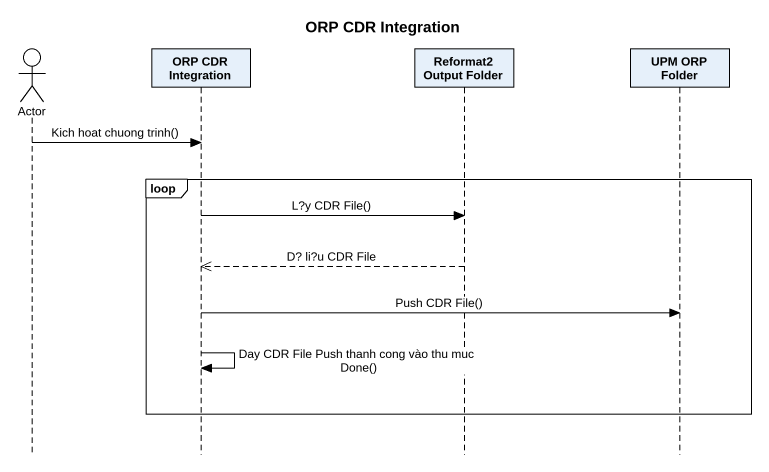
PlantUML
@startuml
title ORP CDR Integration
hide footbox
actor "Actor" as Actor_
participant "ORP CDR Integration" as ORP_CDR_Integration
participant "Reformat2 Output Folder" as Reformat2_Output_Folder
participant "UPM ORP Folder" as UPM_ORP_Folder

Actor_ -> ORP_CDR_Integration : Kich hoat chuong trinh()
loop
  ORP_CDR_Integration -> Reformat2_Output_Folder : L?y CDR File()
  Reformat2_Output_Folder -->> ORP_CDR_Integration : D? li?u CDR File
  ORP_CDR_Integration -> UPM_ORP_Folder : Push CDR File()
  ORP_CDR_Integration -> ORP_CDR_Integration : Day CDR File Push thanh cong vào thu muc Done()
end
@enduml
